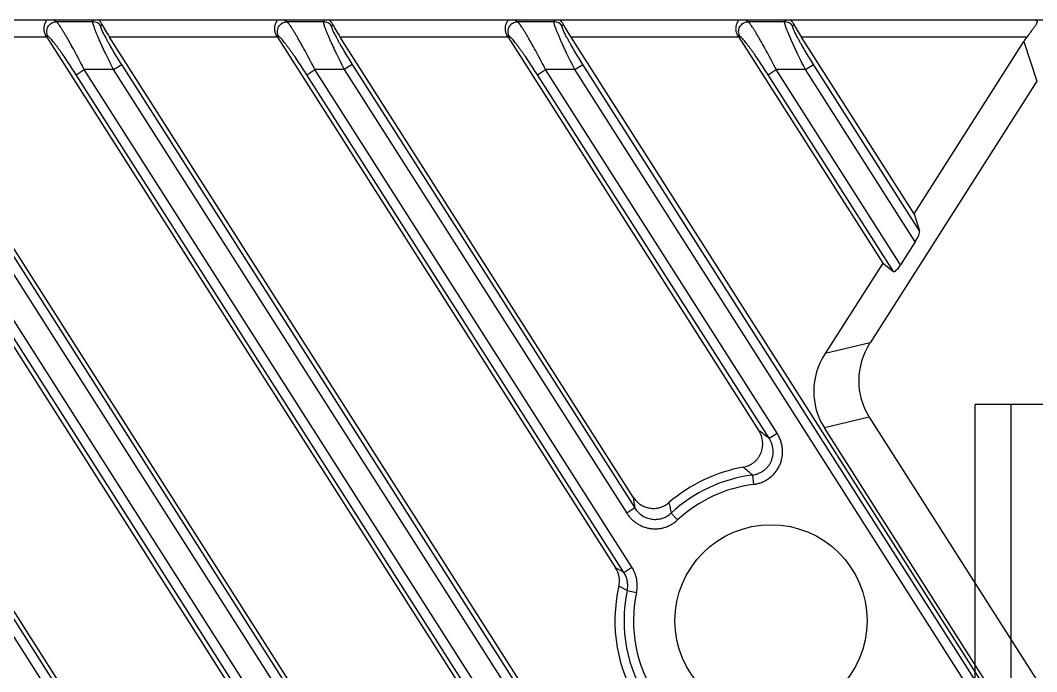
# Model space of a CAD drawing. Header units: millimetres. Extents: x 620 to 19791, y 2539 to 6969.
# Drawn here: x 14560.7 to 14603.02, y 5459.44 to 5486.56 of the extents above; entities that cross this region are included whole.
import ezdxf

# ---------------------------------------------------------------- set-up
doc = ezdxf.new("R2010")
doc.units = ezdxf.units.MM

# ---------------------------------------------------------------- blocks, each defined once
blk = doc.blocks.new('DTGFH')
at = {"color": 7, "linetype": 'Continuous'}
for p, q in [((9401.048, 4441.2), (8801.048, 4441.2)), ((9336.284, 4441.141), (9336.176, 4441.2)), ((9337.808, 4441.141), (9336.284, 4441.141)), ((9337.808, 4441.141), (9337.84, 4441.2)), ((9345.888, 4441.141), (9345.78, 4441.2)), ((9347.412, 4441.141), (9345.888, 4441.141)), ((9347.444, 4441.2), (9347.412, 4441.141)), ((9355.492, 4441.141), (9355.384, 4441.2)), ((9357.016, 4441.141), (9355.492, 4441.141)), ((9357.016, 4441.141), (9357.048, 4441.2)), ((9365.096, 4441.141), (9364.989, 4441.2)), ((9366.62, 4441.141), (9365.096, 4441.141)), ((9366.62, 4441.141), (9366.652, 4441.2)), ((9338.188, 4441.038), (9338.144, 4440.957)), ((9347.792, 4441.038), (9347.748, 4440.957)), ((9357.396, 4441.038), (9357.352, 4440.957)), ((9367, 4441.038), (9366.956, 4440.957)), ((9326.292, 4440.5), (9395.966, 4331.134)), ((9335.896, 4440.5), (9328.9, 4440.5)), ((9396.638, 4334.173), (9328.9, 4440.5)), ((9335.948, 4440.529), (9335.839, 4440.588)), ((9335.896, 4440.5), (9400.314, 4339.384)), ((9345.5, 4440.5), (9338.504, 4440.5)), ((9400.348, 4343.425), (9338.504, 4440.5)), ((9345.552, 4440.529), (9345.443, 4440.588)), ((9345.5, 4440.5), (9359.577, 4418.404)), ((9355.104, 4440.5), (9348.109, 4440.5)), ((9360.311, 4421.346), (9348.109, 4440.5)), ((9355.156, 4440.529), (9355.048, 4440.588)), ((9355.104, 4440.5), (9365.543, 4424.114)), ((9364.708, 4440.5), (9357.713, 4440.5)), ((9357.713, 4440.5), (9400.348, 4373.575)), ((9364.76, 4440.529), (9364.652, 4440.588)), ((9364.708, 4440.5), (9370.7, 4431.095)), ((9376.7, 4440.5), (9367.317, 4440.5)), ((9372.004, 4433.143), (9367.317, 4440.5)), ((9372.004, 4433.143), (9376.577, 4440.321)), ((9376.577, 4440.321), (9377.112, 4438.668)), ((9327.847, 4439.149), (9394.687, 4334.23)), ((9329.067, 4439.149), (9394.687, 4336.146)), ((9329.403, 4439.363), (9395.024, 4336.36)), ((9337.115, 4438.935), (9337.451, 4439.149)), ((9338.671, 4439.149), (9337.451, 4439.149)), ((9398.997, 4342.541), (9337.451, 4439.149)), ((9338.671, 4439.149), (9339.008, 4439.363)), ((9398.997, 4344.457), (9338.671, 4439.149)), ((9399.333, 4344.671), (9339.008, 4439.363)), ((9346.719, 4438.935), (9347.055, 4439.149)), ((9348.276, 4439.149), (9347.055, 4439.149)), ((9360.256, 4418.427), (9347.055, 4439.149)), ((9348.612, 4439.363), (9348.276, 4439.149)), ((9348.276, 4439.149), (9360.039, 4420.684)), ((9348.612, 4439.363), (9360.375, 4420.898)), ((9356.323, 4438.935), (9356.659, 4439.149)), ((9357.88, 4439.149), (9356.659, 4439.149)), ((9366.301, 4424.013), (9356.659, 4439.149)), ((9357.88, 4439.149), (9358.216, 4439.363)), ((9398.997, 4374.607), (9357.88, 4439.149)), ((9399.333, 4374.822), (9358.216, 4439.363)), ((9365.927, 4438.935), (9366.263, 4439.149)), ((9367.484, 4439.149), (9366.263, 4439.149)), ((9371.444, 4431.017), (9366.263, 4439.149)), ((9367.484, 4439.149), (9367.82, 4439.363)), ((9372.054, 4431.975), (9367.484, 4439.149)), ((9372.232, 4432.437), (9367.82, 4439.363)), ((9327.511, 4438.935), (9394.351, 4334.016)), ((9398.661, 4342.327), (9337.115, 4438.935)), ((9359.92, 4418.213), (9346.719, 4438.935)), ((9365.965, 4423.799), (9356.323, 4438.935)), ((9371.15, 4430.737), (9365.927, 4438.935)), ((9377.112, 4438.668), (9370.171, 4427.771)), ((9396.638, 4319.098), (9322.523, 4435.435)), ((9322.209, 4434.839), (9394.687, 4321.07)), ((9322.545, 4435.053), (9395.024, 4321.285)), ((9372.004, 4433.143), (9372.232, 4432.437)), ((9372.054, 4431.975), (9371.444, 4431.017)), ((9370.7, 4431.095), (9368.297, 4427.325)), ((9370.7, 4431.095), (9371.15, 4430.737)), ((9370.171, 4427.771), (9368.297, 4427.325)), ((9370.143, 4424.677), (9368.27, 4424.231)), ((9370.143, 4424.677), (9380.936, 4407.736)), ((9382.821, 4401.39), (9368.27, 4424.231)), ((9365.965, 4423.799), (9366.301, 4424.013)), ((9365.274, 4422.268), (9365.324, 4421.878)), ((9360.375, 4420.898), (9360.039, 4420.684)), ((9361.889, 4420.686), (9362.156, 4420.397)), ((9359.92, 4418.213), (9360.256, 4418.427)), ((9360.063, 4417.464), (9359.71, 4417.643)), ((9360.063, 4417.464), (9360.448, 4417.382))]:
    blk.add_line(p, q, dxfattribs=at)
blk.add_circle((9366.048, 4416.2), 4, dxfattribs=at)
for centre, radius, start, end in [((9337.806, 4440.739), 0.402, 32.7568, 89.7432), ((9347.41, 4440.739), 0.402, 32.7568, 89.7432), ((9357.014, 4440.739), 0.402, 32.7568, 89.7432), ((9366.618, 4440.739), 0.402, 32.7568, 89.7432), ((9342.871, 4393.283), 38.27, 52.8809, 53.6693), ((9366.048, 4416.2), 6.5, 100.2225, 130.8374), ((9347.454, 4402.078), 26.93, 48.5678, 49.6355), ((9366.048, 4416.2), 6.117, 97.2711, 132.8427), ((9366.048, 4416.2), 5.724, 97.2711, 132.8427), ((9417.279, 4429.224), 57.51, 187.87376, 188.32418), ((9394.555, 4427.761), 33.424, 191.4647, 192.2218), ((9296.725, 4305.197), 129.485, 60.7876, 60.96151), ((9366.048, 4416.2), 6.5, 167.1762, 257.8238), ((9366.048, 4416.2), 6.117, 168.0813, 256.9187), ((9366.048, 4416.2), 5.724, 168.0813, 256.9187)]:
    blk.add_arc(centre, radius, start, end, dxfattribs=at)
for centre, major_axis, ratio, start_param, end_param in [((9338.577, 4440.5), (-0.449, 0.699), 0.073624, 0.647746, 1.523567), ((9348.181, 4440.5), (-0.449, 0.699), 0.073624, 0.647746, 1.523567), ((9357.785, 4440.5), (-0.449, 0.699), 0.073624, 0.647746, 1.523567), ((9367.389, 4440.5), (-0.449, 0.699), 0.073624, 0.647746, 1.523567), ((9335.823, 4440.5), (-0.449, 0.699), 0.073624, -1.618026, -1.492115), ((9345.427, 4440.5), (-0.449, 0.699), 0.073624, -1.618026, -1.492115), ((9355.031, 4440.5), (-0.449, 0.699), 0.073624, -1.618026, -1.492115), ((9364.636, 4440.5), (-0.449, 0.699), 0.073624, -1.618026, -1.492115), ((9379.104, 4438.508), (-0.977, 3.022), 0.944553, 0.591953, 0.662888), ((9371.991, 4432.074), (0.228, 0.381), 0.239582, -1.690458, -0.206928), ((9371.38, 4431.116), (0.228, 0.381), 0.239582, -3.173987, -1.690458), ((9372.905, 4426.284), (-3.127, -0.746), 0.933182, -0.766803, 0.312299), ((9371.032, 4425.837), (3.127, 0.746), 0.933182, 2.37479, 3.453891)]:
    blk.add_ellipse(centre, major_axis=major_axis, ratio=ratio, start_param=start_param, end_param=end_param, dxfattribs=at)
for points, knots in [([(9335.851, 4441.2), (9335.853, 4441.2), (9335.857, 4441.2), (9335.862, 4441.199), (9335.865, 4441.197), (9335.867, 4441.196), (9335.869, 4441.193), (9335.87, 4441.189), (9335.87, 4441.185), (9335.869, 4441.18), (9335.866, 4441.173), (9335.861, 4441.164), (9335.855, 4441.153), (9335.848, 4441.141), (9335.841, 4441.128), (9335.833, 4441.114), (9335.821, 4441.092), (9335.807, 4441.062), (9335.792, 4441.022), (9335.779, 4440.978), (9335.769, 4440.929), (9335.763, 4440.877), (9335.763, 4440.82), (9335.77, 4440.762), (9335.785, 4440.702), (9335.807, 4440.643), (9335.828, 4440.606), (9335.839, 4440.588)], [0, 0, 0, 0, 0.012577, 0.017811, 0.022415, 0.026524, 0.030371, 0.038422, 0.043171, 0.048577, 0.06156, 0.077442, 0.095999, 0.116978, 0.140127, 0.165209, 0.192065, 0.250601, 0.315018, 0.384942, 0.460136, 0.540384, 0.625394, 0.714676, 0.807485, 0.902935, 1, 1, 1, 1]), ([(9335.948, 4440.529), (9335.929, 4440.558), (9335.9, 4440.623), (9335.884, 4440.728), (9335.896, 4440.835), (9335.935, 4440.934), (9335.998, 4441.021), (9336.081, 4441.087), (9336.179, 4441.13), (9336.249, 4441.141), (9336.284, 4441.141)], [0, 0, 0, 0, 0.124309, 0.249137, 0.374435, 0.5, 0.625565, 0.750863, 0.875691, 1, 1, 1, 1]), ([(9337.451, 4439.149), (9337.39, 4439.267), (9337.27, 4439.501), (9337.089, 4439.841), (9336.939, 4440.114), (9336.823, 4440.319), (9336.741, 4440.462), (9336.663, 4440.594), (9336.59, 4440.716), (9336.522, 4440.825), (9336.46, 4440.92), (9336.412, 4440.99), (9336.377, 4441.038), (9336.354, 4441.067), (9336.334, 4441.092), (9336.315, 4441.113), (9336.299, 4441.129), (9336.289, 4441.138), (9336.284, 4441.141)], [0, 0, 0, 0, 0.172457, 0.340604, 0.500133, 0.575264, 0.646516, 0.713267, 0.77487, 0.830657, 0.879953, 0.922093, 0.940283, 0.956456, 0.970552, 0.982522, 0.992336, 1, 1, 1, 1]), ([(9338.671, 4439.149), (9338.613, 4439.264), (9338.497, 4439.493), (9338.358, 4439.778), (9338.253, 4440.001), (9338.179, 4440.16), (9338.109, 4440.312), (9338.045, 4440.457), (9337.987, 4440.591), (9337.936, 4440.714), (9337.892, 4440.824), (9337.857, 4440.92), (9337.834, 4440.99), (9337.82, 4441.038), (9337.812, 4441.068), (9337.807, 4441.093), (9337.805, 4441.113), (9337.804, 4441.127), (9337.806, 4441.136), (9337.807, 4441.14), (9337.808, 4441.141)], [0, 0, 0, 0, 0.17863, 0.352747, 0.436605, 0.51745, 0.594578, 0.667244, 0.734677, 0.796087, 0.850691, 0.897742, 0.936571, 0.952732, 0.966652, 0.978305, 0.98769, 0.994858, 0.997662, 1, 1, 1, 1]), ([(9338.188, 4441.038), (9338.182, 4441.05), (9338.169, 4441.073), (9338.147, 4441.105), (9338.129, 4441.129), (9338.116, 4441.145), (9338.106, 4441.156), (9338.098, 4441.166), (9338.091, 4441.175), (9338.085, 4441.182), (9338.081, 4441.188), (9338.079, 4441.191), (9338.078, 4441.194), (9338.078, 4441.197), (9338.079, 4441.199), (9338.081, 4441.2), (9338.083, 4441.2), (9338.085, 4441.2), (9338.086, 4441.2)], [0, 0, 0, 0, 0.204317, 0.392896, 0.563403, 0.640806, 0.712092, 0.776327, 0.832529, 0.879525, 0.916233, 0.930591, 0.942394, 0.959733, 0.967501, 0.976309, 0.987004, 1, 1, 1, 1]), ([(9345.455, 4441.2), (9345.457, 4441.2), (9345.461, 4441.2), (9345.466, 4441.199), (9345.469, 4441.197), (9345.471, 4441.196), (9345.473, 4441.193), (9345.474, 4441.189), (9345.474, 4441.185), (9345.473, 4441.18), (9345.47, 4441.173), (9345.465, 4441.164), (9345.459, 4441.153), (9345.453, 4441.141), (9345.445, 4441.128), (9345.437, 4441.114), (9345.426, 4441.092), (9345.411, 4441.062), (9345.396, 4441.022), (9345.383, 4440.978), (9345.373, 4440.929), (9345.367, 4440.877), (9345.368, 4440.82), (9345.374, 4440.762), (9345.389, 4440.702), (9345.411, 4440.643), (9345.432, 4440.606), (9345.443, 4440.588)], [0, 0, 0, 0, 0.012577, 0.017811, 0.022415, 0.026524, 0.030371, 0.038422, 0.043171, 0.048577, 0.06156, 0.077442, 0.095999, 0.116978, 0.140127, 0.165209, 0.192065, 0.250601, 0.315018, 0.384942, 0.460136, 0.540384, 0.625394, 0.714676, 0.807485, 0.902935, 1, 1, 1, 1]), ([(9345.552, 4440.529), (9345.533, 4440.558), (9345.505, 4440.623), (9345.488, 4440.728), (9345.5, 4440.835), (9345.539, 4440.934), (9345.602, 4441.021), (9345.685, 4441.087), (9345.783, 4441.13), (9345.853, 4441.141), (9345.888, 4441.141)], [0, 0, 0, 0, 0.124309, 0.249137, 0.374435, 0.5, 0.625565, 0.750863, 0.875691, 1, 1, 1, 1]), ([(9347.055, 4439.149), (9346.994, 4439.267), (9346.874, 4439.501), (9346.693, 4439.841), (9346.543, 4440.114), (9346.427, 4440.319), (9346.345, 4440.462), (9346.267, 4440.594), (9346.194, 4440.716), (9346.126, 4440.825), (9346.064, 4440.92), (9346.016, 4440.99), (9345.981, 4441.038), (9345.958, 4441.067), (9345.938, 4441.092), (9345.919, 4441.113), (9345.903, 4441.129), (9345.893, 4441.138), (9345.888, 4441.141)], [0, 0, 0, 0, 0.172457, 0.340604, 0.500133, 0.575264, 0.646516, 0.713267, 0.77487, 0.830657, 0.879953, 0.922093, 0.940283, 0.956456, 0.970552, 0.982522, 0.992336, 1, 1, 1, 1]), ([(9347.412, 4441.141), (9347.411, 4441.14), (9347.41, 4441.136), (9347.409, 4441.127), (9347.409, 4441.113), (9347.411, 4441.093), (9347.416, 4441.068), (9347.424, 4441.038), (9347.438, 4440.99), (9347.461, 4440.92), (9347.497, 4440.824), (9347.54, 4440.714), (9347.591, 4440.591), (9347.649, 4440.457), (9347.713, 4440.312), (9347.783, 4440.16), (9347.857, 4440.001), (9347.963, 4439.778), (9348.102, 4439.493), (9348.217, 4439.264), (9348.276, 4439.149)], [0, 0, 0, 0, 0.002337, 0.005141, 0.012309, 0.021692, 0.033343, 0.047262, 0.063422, 0.102249, 0.149298, 0.203902, 0.265312, 0.332745, 0.405412, 0.48254, 0.563386, 0.647245, 0.821366, 1, 1, 1, 1]), ([(9347.792, 4441.038), (9347.786, 4441.05), (9347.773, 4441.073), (9347.751, 4441.105), (9347.733, 4441.129), (9347.72, 4441.145), (9347.71, 4441.156), (9347.702, 4441.166), (9347.695, 4441.175), (9347.689, 4441.182), (9347.685, 4441.188), (9347.683, 4441.191), (9347.682, 4441.194), (9347.682, 4441.197), (9347.684, 4441.199), (9347.685, 4441.2), (9347.687, 4441.2), (9347.689, 4441.2), (9347.69, 4441.2)], [0, 0, 0, 0, 0.204317, 0.392896, 0.563403, 0.640806, 0.712092, 0.776327, 0.832529, 0.879525, 0.916233, 0.930591, 0.942394, 0.959733, 0.967501, 0.976309, 0.987004, 1, 1, 1, 1]), ([(9355.059, 4441.2), (9355.061, 4441.2), (9355.065, 4441.2), (9355.07, 4441.199), (9355.073, 4441.197), (9355.075, 4441.196), (9355.077, 4441.193), (9355.078, 4441.189), (9355.078, 4441.185), (9355.077, 4441.18), (9355.074, 4441.173), (9355.069, 4441.164), (9355.064, 4441.153), (9355.057, 4441.141), (9355.049, 4441.128), (9355.041, 4441.114), (9355.03, 4441.092), (9355.015, 4441.062), (9355, 4441.022), (9354.987, 4440.978), (9354.977, 4440.929), (9354.971, 4440.877), (9354.972, 4440.82), (9354.978, 4440.762), (9354.993, 4440.702), (9355.015, 4440.643), (9355.036, 4440.606), (9355.048, 4440.588)], [0, 0, 0, 0, 0.012577, 0.017811, 0.022415, 0.026524, 0.030371, 0.038422, 0.043171, 0.048577, 0.06156, 0.077442, 0.095999, 0.116978, 0.140127, 0.165209, 0.192065, 0.250601, 0.315018, 0.384942, 0.460136, 0.540384, 0.625394, 0.714676, 0.807485, 0.902935, 1, 1, 1, 1]), ([(9355.156, 4440.529), (9355.138, 4440.558), (9355.109, 4440.623), (9355.092, 4440.728), (9355.104, 4440.835), (9355.143, 4440.934), (9355.206, 4441.021), (9355.289, 4441.087), (9355.387, 4441.13), (9355.457, 4441.141), (9355.492, 4441.141)], [0, 0, 0, 0, 0.124309, 0.249137, 0.374435, 0.5, 0.625565, 0.750863, 0.875691, 1, 1, 1, 1]), ([(9356.659, 4439.149), (9356.599, 4439.267), (9356.478, 4439.501), (9356.297, 4439.841), (9356.147, 4440.114), (9356.031, 4440.319), (9355.949, 4440.462), (9355.871, 4440.594), (9355.798, 4440.716), (9355.73, 4440.825), (9355.668, 4440.92), (9355.62, 4440.99), (9355.585, 4441.038), (9355.562, 4441.067), (9355.542, 4441.092), (9355.523, 4441.113), (9355.507, 4441.129), (9355.497, 4441.138), (9355.492, 4441.141)], [0, 0, 0, 0, 0.172457, 0.340604, 0.500133, 0.575264, 0.646516, 0.713267, 0.77487, 0.830657, 0.879953, 0.922093, 0.940283, 0.956456, 0.970552, 0.982522, 0.992336, 1, 1, 1, 1]), ([(9357.88, 4439.149), (9357.821, 4439.264), (9357.706, 4439.493), (9357.567, 4439.778), (9357.461, 4440.001), (9357.387, 4440.16), (9357.317, 4440.312), (9357.253, 4440.457), (9357.195, 4440.591), (9357.144, 4440.714), (9357.101, 4440.824), (9357.065, 4440.92), (9357.042, 4440.99), (9357.028, 4441.038), (9357.021, 4441.068), (9357.016, 4441.093), (9357.013, 4441.113), (9357.013, 4441.127), (9357.014, 4441.136), (9357.015, 4441.14), (9357.016, 4441.141)], [0, 0, 0, 0, 0.17863, 0.352747, 0.436605, 0.51745, 0.594578, 0.667244, 0.734677, 0.796087, 0.850691, 0.897742, 0.936571, 0.952732, 0.966652, 0.978305, 0.98769, 0.994858, 0.997662, 1, 1, 1, 1]), ([(9357.396, 4441.038), (9357.39, 4441.05), (9357.377, 4441.073), (9357.356, 4441.105), (9357.338, 4441.129), (9357.324, 4441.145), (9357.315, 4441.156), (9357.306, 4441.166), (9357.299, 4441.175), (9357.293, 4441.182), (9357.289, 4441.188), (9357.287, 4441.191), (9357.286, 4441.194), (9357.286, 4441.197), (9357.288, 4441.199), (9357.289, 4441.2), (9357.291, 4441.2), (9357.293, 4441.2), (9357.294, 4441.2)], [0, 0, 0, 0, 0.204316, 0.392897, 0.563407, 0.640809, 0.712098, 0.776334, 0.832531, 0.879528, 0.916238, 0.930594, 0.942393, 0.959731, 0.967497, 0.976306, 0.987002, 1, 1, 1, 1]), ([(9364.663, 4441.2), (9364.666, 4441.2), (9364.669, 4441.2), (9364.674, 4441.199), (9364.677, 4441.197), (9364.679, 4441.196), (9364.682, 4441.193), (9364.682, 4441.189), (9364.682, 4441.185), (9364.681, 4441.18), (9364.678, 4441.173), (9364.674, 4441.164), (9364.668, 4441.153), (9364.661, 4441.141), (9364.653, 4441.128), (9364.645, 4441.114), (9364.634, 4441.092), (9364.62, 4441.062), (9364.604, 4441.022), (9364.591, 4440.978), (9364.581, 4440.929), (9364.576, 4440.877), (9364.576, 4440.82), (9364.582, 4440.762), (9364.597, 4440.702), (9364.619, 4440.643), (9364.64, 4440.606), (9364.652, 4440.588)], [0, 0, 0, 0, 0.012577, 0.017811, 0.022415, 0.026524, 0.030371, 0.038422, 0.043171, 0.048577, 0.06156, 0.077442, 0.095999, 0.116978, 0.140127, 0.165209, 0.192065, 0.250601, 0.315018, 0.384942, 0.460136, 0.540384, 0.625394, 0.714676, 0.807485, 0.902935, 1, 1, 1, 1]), ([(9364.76, 4440.529), (9364.742, 4440.558), (9364.713, 4440.623), (9364.696, 4440.728), (9364.708, 4440.835), (9364.747, 4440.934), (9364.81, 4441.021), (9364.893, 4441.087), (9364.991, 4441.13), (9365.061, 4441.141), (9365.096, 4441.141)], [0, 0, 0, 0, 0.124309, 0.249137, 0.374435, 0.5, 0.625565, 0.750863, 0.875691, 1, 1, 1, 1]), ([(9366.263, 4439.149), (9366.203, 4439.267), (9366.082, 4439.501), (9365.901, 4439.841), (9365.751, 4440.114), (9365.635, 4440.319), (9365.553, 4440.462), (9365.475, 4440.594), (9365.402, 4440.716), (9365.334, 4440.825), (9365.272, 4440.92), (9365.224, 4440.99), (9365.189, 4441.038), (9365.166, 4441.067), (9365.146, 4441.092), (9365.127, 4441.113), (9365.111, 4441.129), (9365.101, 4441.138), (9365.096, 4441.141)], [0, 0, 0, 0, 0.172457, 0.340604, 0.500133, 0.575264, 0.646516, 0.713267, 0.77487, 0.830657, 0.879953, 0.922093, 0.940283, 0.956456, 0.970552, 0.982522, 0.992336, 1, 1, 1, 1]), ([(9367.484, 4439.149), (9367.425, 4439.264), (9367.31, 4439.493), (9367.171, 4439.778), (9367.065, 4440.001), (9366.991, 4440.16), (9366.921, 4440.312), (9366.857, 4440.457), (9366.799, 4440.591), (9366.748, 4440.714), (9366.705, 4440.824), (9366.669, 4440.92), (9366.646, 4440.99), (9366.632, 4441.038), (9366.625, 4441.068), (9366.62, 4441.093), (9366.617, 4441.113), (9366.617, 4441.127), (9366.618, 4441.136), (9366.619, 4441.14), (9366.62, 4441.141)], [0, 0, 0, 0, 0.17863, 0.352747, 0.436605, 0.51745, 0.594578, 0.667244, 0.734677, 0.796087, 0.850691, 0.897742, 0.936571, 0.952732, 0.966652, 0.978305, 0.98769, 0.994858, 0.997662, 1, 1, 1, 1]), ([(9367, 4441.038), (9366.994, 4441.05), (9366.981, 4441.073), (9366.96, 4441.105), (9366.942, 4441.129), (9366.928, 4441.145), (9366.919, 4441.156), (9366.91, 4441.166), (9366.903, 4441.175), (9366.897, 4441.182), (9366.893, 4441.188), (9366.891, 4441.191), (9366.89, 4441.194), (9366.89, 4441.197), (9366.892, 4441.199), (9366.893, 4441.2), (9366.896, 4441.2), (9366.897, 4441.2), (9366.898, 4441.2)], [0, 0, 0, 0, 0.204317, 0.392896, 0.563403, 0.640806, 0.712092, 0.776327, 0.832529, 0.879525, 0.916233, 0.930591, 0.942394, 0.959733, 0.967501, 0.976309, 0.987004, 1, 1, 1, 1]), ([(9377.06, 4441.2), (9377.065, 4441.2), (9377.075, 4441.2), (9377.09, 4441.197), (9377.103, 4441.193), (9377.113, 4441.186), (9377.122, 4441.177), (9377.127, 4441.166), (9377.13, 4441.153), (9377.13, 4441.137), (9377.127, 4441.121), (9377.122, 4441.102), (9377.114, 4441.082), (9377.1, 4441.053), (9377.078, 4441.013), (9377.046, 4440.964), (9377.009, 4440.911), (9376.97, 4440.857), (9376.927, 4440.8), (9376.883, 4440.742), (9376.838, 4440.683), (9376.777, 4440.602), (9376.731, 4440.541), (9376.7, 4440.5)], [0, 0, 0, 0, 0.018318, 0.034994, 0.050147, 0.06412, 0.077534, 0.091254, 0.106184, 0.12305, 0.142293, 0.164098, 0.188457, 0.215246, 0.275292, 0.342515, 0.415297, 0.492326, 0.572614, 0.655373, 0.739981, 0.82593, 1, 1, 1, 1]), ([(9339.008, 4439.363), (9338.95, 4439.453), (9338.838, 4439.632), (9338.676, 4439.897), (9338.549, 4440.112), (9338.454, 4440.278), (9338.39, 4440.394), (9338.331, 4440.503), (9338.278, 4440.603), (9338.233, 4440.693), (9338.201, 4440.762), (9338.18, 4440.811), (9338.167, 4440.843), (9338.157, 4440.871), (9338.149, 4440.896), (9338.144, 4440.916), (9338.141, 4440.931), (9338.141, 4440.942), (9338.141, 4440.949), (9338.142, 4440.954), (9338.144, 4440.957)], [0, 0, 0, 0, 0.175673, 0.347519, 0.511196, 0.588381, 0.661487, 0.7297, 0.792145, 0.847915, 0.896102, 0.917087, 0.935869, 0.952372, 0.966531, 0.978313, 0.987727, 0.991571, 0.994868, 1, 1, 1, 1]), ([(9347.748, 4440.957), (9347.746, 4440.954), (9347.745, 4440.949), (9347.745, 4440.942), (9347.745, 4440.931), (9347.748, 4440.916), (9347.753, 4440.896), (9347.761, 4440.871), (9347.771, 4440.843), (9347.784, 4440.811), (9347.805, 4440.762), (9347.837, 4440.693), (9347.882, 4440.603), (9347.935, 4440.503), (9347.994, 4440.394), (9348.058, 4440.278), (9348.153, 4440.112), (9348.28, 4439.897), (9348.442, 4439.632), (9348.554, 4439.453), (9348.612, 4439.363)], [0, 0, 0, 0, 0.005131, 0.008428, 0.012271, 0.021684, 0.033464, 0.047622, 0.064124, 0.082905, 0.10389, 0.152077, 0.207846, 0.270293, 0.338506, 0.411613, 0.488798, 0.652475, 0.824325, 1, 1, 1, 1]), ([(9358.216, 4439.363), (9358.158, 4439.453), (9358.046, 4439.632), (9357.884, 4439.897), (9357.757, 4440.112), (9357.662, 4440.278), (9357.598, 4440.394), (9357.539, 4440.503), (9357.486, 4440.603), (9357.441, 4440.693), (9357.409, 4440.762), (9357.388, 4440.811), (9357.376, 4440.843), (9357.365, 4440.871), (9357.357, 4440.896), (9357.352, 4440.916), (9357.349, 4440.931), (9357.349, 4440.942), (9357.349, 4440.949), (9357.35, 4440.954), (9357.352, 4440.957)], [0, 0, 0, 0, 0.175673, 0.347519, 0.511196, 0.588381, 0.661487, 0.7297, 0.792145, 0.847915, 0.896102, 0.917087, 0.935869, 0.952372, 0.966531, 0.978313, 0.987727, 0.991571, 0.994868, 1, 1, 1, 1]), ([(9367.82, 4439.363), (9367.762, 4439.453), (9367.65, 4439.632), (9367.488, 4439.897), (9367.361, 4440.112), (9367.266, 4440.278), (9367.202, 4440.394), (9367.143, 4440.503), (9367.091, 4440.603), (9367.046, 4440.693), (9367.013, 4440.762), (9366.992, 4440.811), (9366.98, 4440.843), (9366.969, 4440.871), (9366.961, 4440.896), (9366.956, 4440.916), (9366.953, 4440.931), (9366.953, 4440.942), (9366.953, 4440.949), (9366.954, 4440.954), (9366.956, 4440.957)], [0, 0, 0, 0, 0.175673, 0.347519, 0.511196, 0.588381, 0.661487, 0.7297, 0.792145, 0.847915, 0.896102, 0.917087, 0.935869, 0.952372, 0.966531, 0.978313, 0.987727, 0.991571, 0.994868, 1, 1, 1, 1]), ([(9337.115, 4438.935), (9337.055, 4439.028), (9336.936, 4439.212), (9336.758, 4439.48), (9336.611, 4439.696), (9336.496, 4439.859), (9336.414, 4439.973), (9336.336, 4440.079), (9336.262, 4440.178), (9336.193, 4440.267), (9336.129, 4440.345), (9336.08, 4440.403), (9336.044, 4440.442), (9336.021, 4440.467), (9335.999, 4440.488), (9335.98, 4440.505), (9335.963, 4440.519), (9335.953, 4440.526), (9335.948, 4440.529)], [0, 0, 0, 0, 0.1676, 0.331584, 0.488296, 0.562693, 0.633727, 0.700799, 0.763258, 0.8204, 0.871473, 0.915693, 0.93499, 0.952285, 0.967494, 0.980544, 0.991384, 1, 1, 1, 1]), ([(9346.719, 4438.935), (9346.659, 4439.028), (9346.541, 4439.212), (9346.362, 4439.48), (9346.215, 4439.696), (9346.1, 4439.859), (9346.018, 4439.973), (9345.94, 4440.079), (9345.866, 4440.178), (9345.797, 4440.267), (9345.733, 4440.345), (9345.684, 4440.403), (9345.648, 4440.442), (9345.625, 4440.467), (9345.603, 4440.488), (9345.584, 4440.505), (9345.568, 4440.519), (9345.557, 4440.526), (9345.552, 4440.529)], [0, 0, 0, 0, 0.1676, 0.331584, 0.488296, 0.562693, 0.633727, 0.700799, 0.763258, 0.8204, 0.871473, 0.915693, 0.93499, 0.952285, 0.967494, 0.980544, 0.991384, 1, 1, 1, 1]), ([(9356.323, 4438.935), (9356.263, 4439.028), (9356.145, 4439.212), (9355.966, 4439.48), (9355.819, 4439.696), (9355.704, 4439.859), (9355.622, 4439.973), (9355.544, 4440.079), (9355.47, 4440.178), (9355.401, 4440.267), (9355.337, 4440.345), (9355.288, 4440.403), (9355.252, 4440.442), (9355.229, 4440.467), (9355.207, 4440.488), (9355.188, 4440.505), (9355.172, 4440.519), (9355.161, 4440.526), (9355.156, 4440.529)], [0, 0, 0, 0, 0.1676, 0.331584, 0.488296, 0.562693, 0.633727, 0.700799, 0.763258, 0.8204, 0.871473, 0.915693, 0.93499, 0.952285, 0.967494, 0.980544, 0.991384, 1, 1, 1, 1]), ([(9365.927, 4438.935), (9365.868, 4439.028), (9365.749, 4439.212), (9365.57, 4439.48), (9365.423, 4439.696), (9365.308, 4439.859), (9365.226, 4439.973), (9365.148, 4440.079), (9365.074, 4440.178), (9365.005, 4440.267), (9364.941, 4440.345), (9364.892, 4440.403), (9364.857, 4440.442), (9364.833, 4440.467), (9364.812, 4440.488), (9364.792, 4440.505), (9364.776, 4440.519), (9364.765, 4440.526), (9364.76, 4440.529)], [0, 0, 0, 0, 0.1676, 0.331584, 0.488296, 0.562693, 0.633727, 0.700799, 0.763258, 0.8204, 0.871473, 0.915693, 0.93499, 0.952285, 0.967494, 0.980544, 0.991384, 1, 1, 1, 1]), ([(9364.895, 4422.597), (9364.935, 4422.604), (9365.014, 4422.624), (9365.128, 4422.667), (9365.237, 4422.723), (9365.337, 4422.793), (9365.428, 4422.875), (9365.508, 4422.967), (9365.575, 4423.069), (9365.63, 4423.178), (9365.67, 4423.294), (9365.696, 4423.413), (9365.707, 4423.535), (9365.703, 4423.657), (9365.684, 4423.778), (9365.651, 4423.896), (9365.605, 4424.008), (9365.565, 4424.08), (9365.543, 4424.114)], [0, 0, 0, 0, 0.062495, 0.125002, 0.187499, 0.249998, 0.312497, 0.374997, 0.437497, 0.499996, 0.562495, 0.624995, 0.687496, 0.749997, 0.812498, 0.874995, 0.937504, 1, 1, 1, 1]), ([(9365.274, 4422.268), (9365.316, 4422.273), (9365.399, 4422.288), (9365.519, 4422.326), (9365.634, 4422.378), (9365.742, 4422.445), (9365.839, 4422.526), (9365.925, 4422.619), (9365.998, 4422.722), (9366.057, 4422.834), (9366.1, 4422.953), (9366.128, 4423.077), (9366.139, 4423.202), (9366.134, 4423.329), (9366.114, 4423.453), (9366.079, 4423.575), (9366.03, 4423.691), (9365.988, 4423.764), (9365.965, 4423.799)], [0, 0, 0, 0, 0.062458, 0.12495, 0.187471, 0.250018, 0.312584, 0.375161, 0.43774, 0.500313, 0.56287, 0.625405, 0.687911, 0.750387, 0.812832, 0.875244, 0.937637, 1, 1, 1, 1]), ([(9365.324, 4421.878), (9365.382, 4421.885), (9365.497, 4421.907), (9365.664, 4421.961), (9365.823, 4422.036), (9365.971, 4422.13), (9366.106, 4422.243), (9366.226, 4422.372), (9366.327, 4422.515), (9366.41, 4422.67), (9366.472, 4422.834), (9366.512, 4423.005), (9366.531, 4423.18), (9366.528, 4423.356), (9366.502, 4423.529), (9366.456, 4423.699), (9366.39, 4423.861), (9366.333, 4423.964), (9366.301, 4424.013)], [0, 0, 0, 0, 0.062499, 0.124999, 0.187498, 0.249996, 0.312494, 0.374992, 0.437489, 0.499987, 0.562486, 0.624984, 0.687484, 0.749984, 0.812486, 0.874987, 0.937496, 1, 1, 1, 1]), ([(9360.311, 4421.346), (9360.349, 4421.286), (9360.438, 4421.174), (9360.604, 4421.037), (9360.794, 4420.938), (9361.002, 4420.882), (9361.216, 4420.872), (9361.428, 4420.908), (9361.626, 4420.99), (9361.744, 4421.071), (9361.798, 4421.118)], [0, 0, 0, 0, 0.125015, 0.250019, 0.37502, 0.500016, 0.62501, 0.750003, 0.874997, 1, 1, 1, 1]), ([(9360.375, 4420.898), (9360.414, 4420.837), (9360.504, 4420.721), (9360.645, 4420.603), (9360.77, 4420.529), (9360.87, 4420.484), (9360.974, 4420.45), (9361.082, 4420.428), (9361.191, 4420.418), (9361.3, 4420.421), (9361.409, 4420.436), (9361.515, 4420.463), (9361.618, 4420.502), (9361.715, 4420.553), (9361.806, 4420.614), (9361.862, 4420.661), (9361.889, 4420.686)], [0, 0, 0, 0, 0.124684, 0.249432, 0.311928, 0.374444, 0.436979, 0.49953, 0.562094, 0.624665, 0.687241, 0.749813, 0.81238, 0.874933, 0.937481, 1, 1, 1, 1]), ([(9360.039, 4420.684), (9360.066, 4420.641), (9360.125, 4420.558), (9360.227, 4420.444), (9360.34, 4420.341), (9360.463, 4420.251), (9360.595, 4420.175), (9360.735, 4420.114), (9360.881, 4420.068), (9361.031, 4420.039), (9361.183, 4420.026), (9361.335, 4420.03), (9361.487, 4420.051), (9361.635, 4420.089), (9361.777, 4420.143), (9361.913, 4420.213), (9362.041, 4420.297), (9362.119, 4420.362), (9362.156, 4420.397)], [0, 0, 0, 0, 0.062497, 0.125003, 0.187501, 0.250001, 0.312501, 0.375, 0.437499, 0.499998, 0.562496, 0.624995, 0.687494, 0.749993, 0.812493, 0.874992, 0.937501, 1, 1, 1, 1]), ([(9359.71, 4417.643), (9359.725, 4417.707), (9359.742, 4417.839), (9359.726, 4418.038), (9359.672, 4418.23), (9359.612, 4418.349), (9359.577, 4418.404)], [0, 0, 0, 0, 0.249996, 0.499988, 0.749985, 1, 1, 1, 1]), ([(9360.448, 4417.382), (9360.467, 4417.471), (9360.487, 4417.653), (9360.463, 4417.925), (9360.388, 4418.188), (9360.305, 4418.351), (9360.256, 4418.427)], [0, 0, 0, 0, 0.249992, 0.499981, 0.749978, 1, 1, 1, 1]), ([(9360.063, 4417.464), (9360.076, 4417.527), (9360.09, 4417.658), (9360.071, 4417.854), (9360.016, 4418.042), (9359.955, 4418.158), (9359.92, 4418.213)], [0, 0, 0, 0, 0.25015, 0.500198, 0.750142, 1, 1, 1, 1])]:
    blk.add_open_spline(points, degree=3, knots=knots, dxfattribs=at)
blk = doc.blocks.new('*U116')
blk.add_blockref('DTGFH', (-9101.048, -4276.2))
blk = doc.blocks.new('*U117')
at = {"color": 0, "linetype": 'ByBlock', "lineweight": -2, "transparency": 16777216}
blk.add_blockref('*U116', (0, 1350), dxfattribs=at)
blk = doc.blocks.new('rygj')
at = {"color": 114, "linetype": 'Continuous', "true_color": 0x139b48}
for p, q in [((4442.055, 3171.646), (5101.055, 3171.646)), ((5101.055, 3151.646), (5101.055, 3171.646)), ((4442.055, 3170.146), (5101.055, 3170.146))]:
    blk.add_line(p, q, dxfattribs=at)
blk = doc.blocks.new('ryfh')
at = {"rotation": 90}
blk.add_blockref('rygj', (11445.273, 369.859), dxfattribs=at)

msp = doc.modelspace()

# ---------------------------------------------------------------- block references
for name, p in [('*U117', (14326.96016, 3971.56341)), ('ryfh', (6326.83352, -0.35097))]:
    msp.add_blockref(name, p)

doc.saveas('drawing.dxf')
